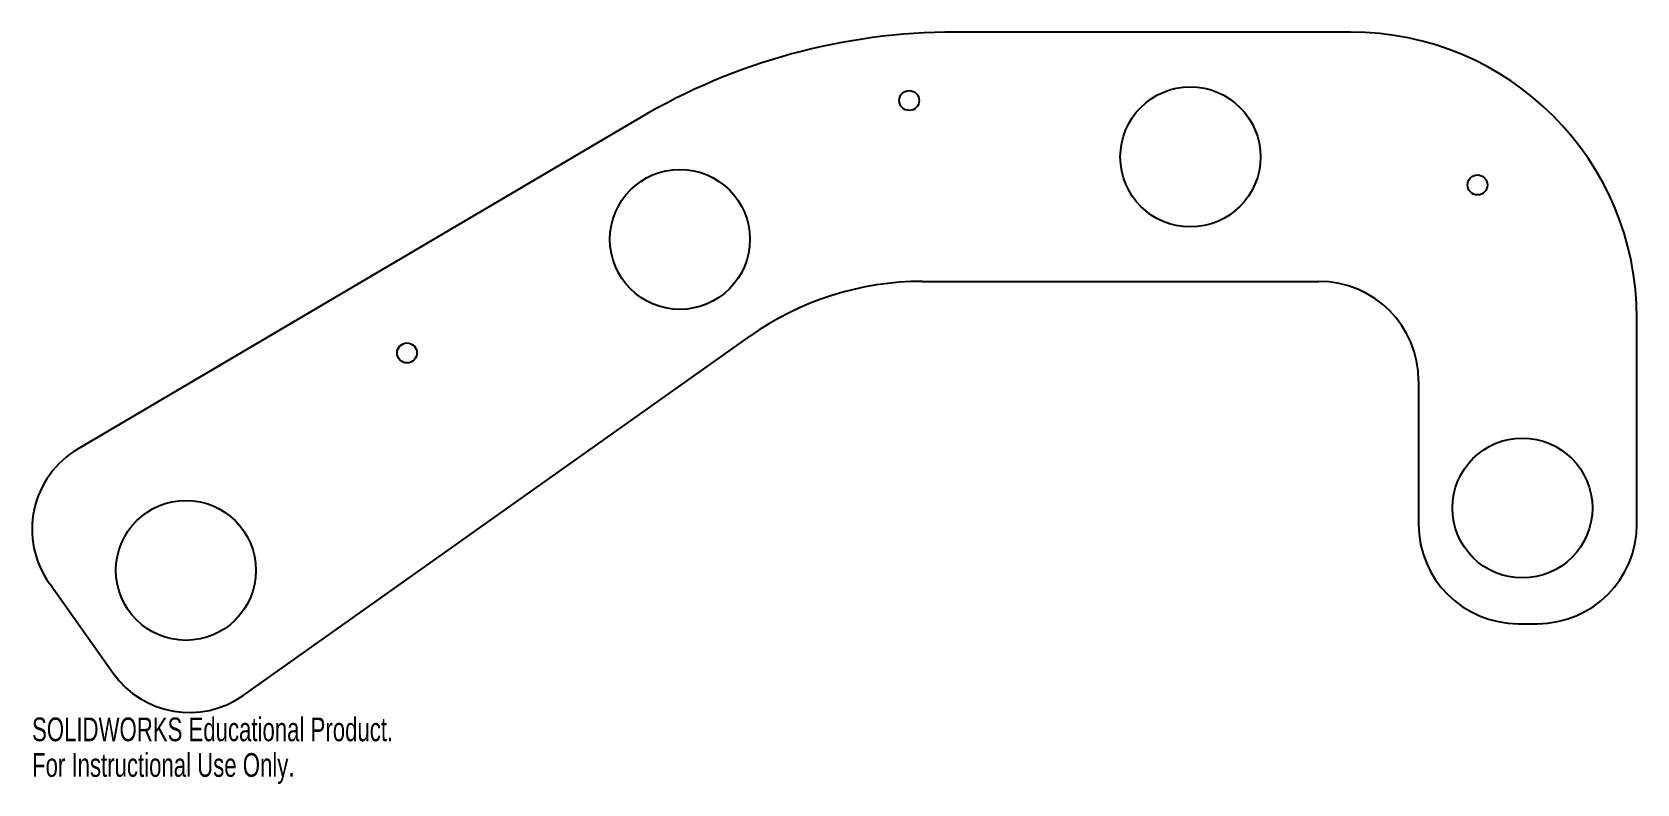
# Model space of a CAD drawing. Header units: inches. Extents: x -6.4 to 6.5, y -4 to 2.
import ezdxf

# ---------------------------------------------------------------- set-up
doc = ezdxf.new("R2010")
doc.units = ezdxf.units.IN
doc.header["$MEASUREMENT"] = 0
doc.styles.add('SLDTEXTSTYLE0', font='TXT', dxfattribs={"width": 0.7})

msp = doc.modelspace()

# ---------------------------------------------------------------- linework, layer by layer
at = {"color": 7, "linetype": 'Continuous', "lineweight": 25}
for p, q in [((4.205, 2.003), (1.03, 2.003)), ((-1.508, 1.311), (-6.017, -1.345)), ((0.765, 0), (3.951, 0)), ((6.505, -1.95), (6.505, -0.297)), ((-4.691, -3.326), (-0.624, -0.442)), ((4.751, -0.8), (4.751, -1.95)), ((-6.248, -2.425), (-5.736, -3.148)), ((5.551, -2.75), (5.705, -2.75))]:
    msp.add_line(p, q, dxfattribs=at)
for centre, radius in [((2.918, 1), 0.563), ((0.659, 1.453), 0.08), ((-1.183, 0.337), 0.562), ((5.224, 0.775), 0.08), ((-3.375, -0.575), 0.08), ((5.585, -1.821), 0.562), ((-5.151, -2.322), 0.562)]:
    msp.add_circle(centre, radius, dxfattribs=at)
for centre, radius, start, end in [((1.03, -2.997), 5, 90, 120.4993), ((4.205, -0.297), 2.3, 0, 90), ((0.765, -2.4), 2.4, 90, 125.3383), ((3.951, -0.8), 0.8, 0, 90), ((-5.637, -1.992), 0.75, 120.4993, 215.3383), ((5.551, -1.95), 0.8, 180, 270), ((5.705, -1.95), 0.8, 270, 0), ((-5.124, -2.714), 0.75, 215.3383, 305.3383)]:
    msp.add_arc(centre, radius, start, end, dxfattribs=at)

# ---------------------------------------------------------------- texts
at = {"color": 7, "linetype": 'Continuous', "char_height": 0.1903, "attachment_point": 1, "style": 'SLDTEXTSTYLE0'}
for s, insert in [('SOLIDWORKS Educational Product.', (-6.387, -3.504)), ('For Instructional Use Only.', (-6.387, -3.79))]:
    msp.add_mtext(s, dxfattribs=dict(at, insert=insert))

doc.saveas('drawing.dxf')
